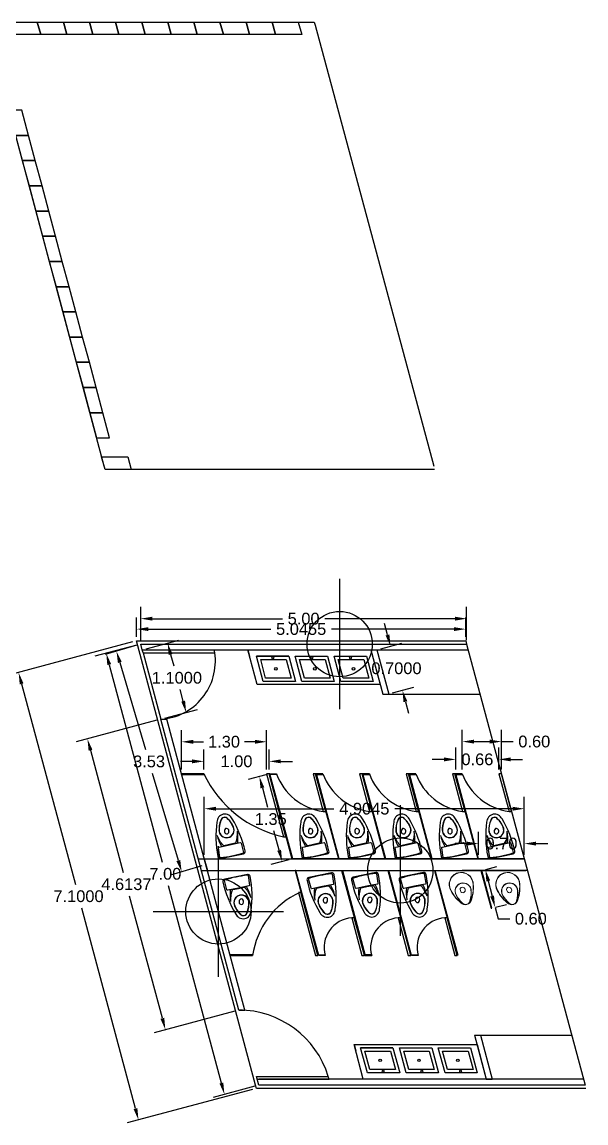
# Model space of a CAD drawing. Header units: millimetres. Extents: x 1263 to 1705, y 1248 to 1444.
# Drawn here: x 1437.17 to 1445.81, y 1379.27 to 1396.14 of the extents above; entities that cross this region are included whole.
import ezdxf
from ezdxf.lldxf.tags import DXFTag

# ---------------------------------------------------------------- set-up
doc = ezdxf.new("R2010")
doc.units = ezdxf.units.MM
doc.header["$PDMODE"] = 34
doc.layers.add('MOVILIARIO SANITARIO', color=142, linetype='Continuous', lineweight=0)
doc.layers.add('MUEBLES', color=43, linetype='Continuous')
doc.styles.get("Standard").update_dxf_attribs({"font": 'arial.ttf'})
tags = doc.linetypes.add('ARRAY BASE$0$CACHE', pattern=[0.24, 0.12, -0.12]).pattern_tags.tags
tags[6:7] = [DXFTag(74, 4), DXFTag(75, 0), DXFTag(340, '0'), DXFTag(46, 1.0), DXFTag(50, 0.0), DXFTag(44, 0.0), DXFTag(45, 0.0)]
tags[4:5] = [DXFTag(74, 4), DXFTag(75, 0), DXFTag(340, '0'), DXFTag(46, 1.0), DXFTag(50, 0.0), DXFTag(44, 0.0), DXFTag(45, 0.0)]
doc.dimstyles.get("Standard").update_dxf_attribs({"dimtxt": 0.18, "dimasz": 0.18, "dimexe": 0.18, "dimexo": 0.0625, "dimgap": 0.09, "dimtad": 0, "dimtih": 1, "dimtoh": 1, "dimdec": 4, "dimzin": 0, "dimdsep": 46, "dimtxsty": 'Standard', "dimcen": 0.09, "dimadec": 0, "dimazin": 0, "dimtfac": 1, "dimtdec": 4, "dimtofl": 0, "dimtmove": 0, "dimatfit": 3, "dimfxl": 1, "dimtolj": 1, "dimtzin": 0, "dimarcsym": 0})

# ---------------------------------------------------------------- blocks, each defined once
blk = doc.blocks.new('*D186')
at = {"color": 0, "lineweight": -2, "transparency": 16777216}
for p, q in [((1443.815, 1384.683), (1443.815, 1385.02)), ((1444.477, 1384.683), (1444.477, 1385.02)), ((1443.635, 1384.84), (1443.455, 1384.84)), ((1444.657, 1384.84), (1444.837, 1384.84))]:
    blk.add_line(p, q, dxfattribs=at)
at = {"color": 0, "transparency": 16777216}
for points in [[(1443.635, 1384.87), (1443.635, 1384.81), (1443.815, 1384.84)], [(1444.657, 1384.87), (1444.657, 1384.81), (1444.477, 1384.84)]]:
    blk.add_solid(points, dxfattribs=at)
at = {"layer": 'Defpoints', "color": 0, "transparency": 16777216}
for p in [(1444.477, 1384.84), (1443.815, 1384.621), (1444.477, 1384.621)]:
    blk.add_point(p, dxfattribs=at)
at = {"color": 0, "transparency": 16777216, "insert": (1444.146, 1384.84), "char_height": 0.18, "attachment_point": 5}
blk.add_mtext('\\A1;0.66', dxfattribs=at)
blk = doc.blocks.new('*D187')
at = {"color": 0, "lineweight": -2, "transparency": 16777216}
for p, q in [((1444.165, 1383.379), (1444.165, 1383.729)), ((1444.865, 1383.379), (1444.865, 1383.729)), ((1443.985, 1383.549), (1443.805, 1383.549)), ((1445.045, 1383.549), (1445.225, 1383.549))]:
    blk.add_line(p, q, dxfattribs=at)
at = {"color": 0, "transparency": 16777216}
for points in [[(1443.985, 1383.579), (1443.985, 1383.519), (1444.165, 1383.549)], [(1445.045, 1383.579), (1445.045, 1383.519), (1444.865, 1383.549)]]:
    blk.add_solid(points, dxfattribs=at)
at = {"layer": 'Defpoints', "color": 0, "transparency": 16777216}
for p in [(1444.865, 1383.549), (1444.165, 1383.317), (1444.865, 1383.317)]:
    blk.add_point(p, dxfattribs=at)
at = {"color": 0, "transparency": 16777216, "insert": (1444.515, 1383.549), "char_height": 0.18, "attachment_point": 5}
blk.add_mtext('\\A1;0.70', dxfattribs=at)
blk = doc.blocks.new('*D188')
at = {"color": 0, "lineweight": -2, "transparency": 16777216}
for p, q in [((1443.915, 1384.683), (1443.915, 1385.293)), ((1444.515, 1384.683), (1444.515, 1385.293)), ((1444.095, 1385.113), (1444.335, 1385.113)), ((1444.515, 1385.113), (1444.695, 1385.113))]:
    blk.add_line(p, q, dxfattribs=at)
at = {"color": 0, "transparency": 16777216}
for points in [[(1444.095, 1385.143), (1444.095, 1385.083), (1443.915, 1385.113)], [(1444.335, 1385.143), (1444.335, 1385.083), (1444.515, 1385.113)]]:
    blk.add_solid(points, dxfattribs=at)
at = {"layer": 'Defpoints', "color": 0, "transparency": 16777216}
for p in [(1444.515, 1385.113), (1443.915, 1384.621), (1444.515, 1384.621)]:
    blk.add_point(p, dxfattribs=at)
at = {"color": 0, "transparency": 16777216, "insert": (1445.018, 1385.113), "char_height": 0.18, "attachment_point": 5}
blk.add_mtext('\\A1;0.60', dxfattribs=at)
blk = doc.blocks.new('*D189')
at = {"color": 0, "lineweight": -2, "transparency": 16777216}
for p, q in [((1439.954, 1384.683), (1439.954, 1384.99)), ((1440.953, 1384.683), (1440.953, 1384.99)), ((1439.774, 1384.81), (1439.594, 1384.81)), ((1441.133, 1384.81), (1441.313, 1384.81))]:
    blk.add_line(p, q, dxfattribs=at)
at = {"color": 0, "transparency": 16777216}
for points in [[(1439.774, 1384.84), (1439.774, 1384.78), (1439.954, 1384.81)], [(1441.133, 1384.84), (1441.133, 1384.78), (1440.953, 1384.81)]]:
    blk.add_solid(points, dxfattribs=at)
at = {"layer": 'Defpoints', "color": 0, "transparency": 16777216}
for p in [(1440.953, 1384.81), (1439.954, 1384.621), (1440.953, 1384.621)]:
    blk.add_point(p, dxfattribs=at)
at = {"color": 0, "transparency": 16777216, "insert": (1440.454, 1384.81), "char_height": 0.18, "attachment_point": 5}
blk.add_mtext('\\A1;1.00', dxfattribs=at)
blk = doc.blocks.new('*D190')
at = {"color": 0, "lineweight": -2, "transparency": 16777216}
for p, q in [((1439.611, 1384.683), (1439.611, 1385.29)), ((1440.916, 1384.683), (1440.916, 1385.29)), ((1439.791, 1385.11), (1439.948, 1385.11)), ((1440.736, 1385.11), (1440.578, 1385.11))]:
    blk.add_line(p, q, dxfattribs=at)
at = {"color": 0, "transparency": 16777216}
for points in [[(1439.791, 1385.14), (1439.791, 1385.08), (1439.611, 1385.11)], [(1440.736, 1385.14), (1440.736, 1385.08), (1440.916, 1385.11)]]:
    blk.add_solid(points, dxfattribs=at)
at = {"layer": 'Defpoints', "color": 0, "transparency": 16777216}
for p in [(1440.916, 1385.11), (1439.611, 1384.621), (1440.916, 1384.621)]:
    blk.add_point(p, dxfattribs=at)
at = {"color": 0, "transparency": 16777216, "insert": (1440.263, 1385.11), "char_height": 0.18, "attachment_point": 5}
blk.add_mtext('\\A1;1.30', dxfattribs=at)
blk = doc.blocks.new('*D191')
at = {"color": 0, "lineweight": -2, "transparency": 16777216}
for p, q in [((1440.906, 1384.605), (1440.631, 1384.531)), ((1440.851, 1384.404), (1440.931, 1384.107)), ((1441.108, 1383.447), (1441.028, 1383.743)), ((1441.256, 1383.301), (1440.98, 1383.227))]:
    blk.add_line(p, q, dxfattribs=at)
at = {"color": 0, "transparency": 16777216}
for points in [[(1440.88, 1384.411), (1440.822, 1384.396), (1440.805, 1384.577)], [(1441.137, 1383.455), (1441.079, 1383.44), (1441.154, 1383.273)]]:
    blk.add_solid(points, dxfattribs=at)
at = {"layer": 'Defpoints', "color": 0, "transparency": 16777216}
for p in [(1440.805, 1384.577), (1440.967, 1384.621), (1441.316, 1383.317)]:
    blk.add_point(p, dxfattribs=at)
at = {"color": 0, "transparency": 16777216, "insert": (1440.979, 1383.925), "char_height": 0.18, "attachment_point": 5}
blk.add_mtext('\\A1;1.35', dxfattribs=at)
blk = doc.blocks.new('*D206')
at = {"color": 0, "lineweight": -2, "transparency": 16777216}
for p, q in [((1438.986, 1386.67), (1438.986, 1387.177)), ((1443.981, 1386.67), (1443.981, 1387.177)), ((1439.166, 1386.997), (1441.16, 1386.997)), ((1443.801, 1386.997), (1441.807, 1386.997))]:
    blk.add_line(p, q, dxfattribs=at)
at = {"color": 0, "transparency": 16777216}
for points in [[(1439.166, 1387.027), (1439.166, 1386.967), (1438.986, 1386.997)], [(1443.801, 1387.027), (1443.801, 1386.967), (1443.981, 1386.997)]]:
    blk.add_solid(points, dxfattribs=at)
at = {"layer": 'Defpoints', "color": 0, "transparency": 16777216}
for p in [(1443.981, 1386.997), (1438.986, 1386.608), (1443.981, 1386.608)]:
    blk.add_point(p, dxfattribs=at)
at = {"color": 0, "transparency": 16777216, "insert": (1441.483, 1386.997), "char_height": 0.18, "attachment_point": 5}
blk.add_mtext('\\A1;5.00', dxfattribs=at)
blk = doc.blocks.new('*D207')
at = {"color": 0, "lineweight": -2, "transparency": 16777216}
for p, q in [((1438.925, 1386.591), (1438.284, 1386.42)), ((1438.504, 1386.292), (1439.315, 1383.267)), ((1440.223, 1379.878), (1439.412, 1382.903)), ((1440.737, 1379.83), (1440.096, 1379.658))]:
    blk.add_line(p, q, dxfattribs=at)
at = {"color": 0, "transparency": 16777216}
for points in [[(1438.533, 1386.3), (1438.475, 1386.284), (1438.458, 1386.466)], [(1440.252, 1379.886), (1440.194, 1379.871), (1440.269, 1379.705)]]:
    blk.add_solid(points, dxfattribs=at)
at = {"layer": 'Defpoints', "color": 0, "transparency": 16777216}
for p in [(1438.986, 1386.608), (1440.797, 1379.846), (1440.269, 1379.705)]:
    blk.add_point(p, dxfattribs=at)
at = {"color": 0, "transparency": 16777216, "insert": (1439.364, 1383.085), "char_height": 0.18, "attachment_point": 5}
blk.add_mtext('\\A1;7.00', dxfattribs=at)
blk = doc.blocks.new('*D208')
at = {"color": 0, "lineweight": -2, "transparency": 16777216}
for p, q in [((1438.926, 1386.59), (1438.442, 1386.447)), ((1438.666, 1386.325), (1439.061, 1384.99)), ((1439.563, 1383.29), (1439.168, 1384.626)), ((1439.925, 1383.209), (1439.441, 1383.066))]:
    blk.add_line(p, q, dxfattribs=at)
at = {"color": 0, "transparency": 16777216}
for points in [[(1438.695, 1386.334), (1438.637, 1386.317), (1438.615, 1386.498)], [(1439.592, 1383.298), (1439.534, 1383.281), (1439.614, 1383.117)]]:
    blk.add_solid(points, dxfattribs=at)
at = {"layer": 'Defpoints', "color": 0, "transparency": 16777216}
for p in [(1438.986, 1386.608), (1439.985, 1383.227), (1439.614, 1383.117)]:
    blk.add_point(p, dxfattribs=at)
at = {"color": 0, "transparency": 16777216, "insert": (1439.114, 1384.808), "char_height": 0.18, "attachment_point": 5}
blk.add_mtext('\\A1;3.53', dxfattribs=at)
blk = doc.blocks.new('*D209')
at = {"color": 0, "lineweight": -2, "transparency": 16777216}
for p, q in [((1444.273, 1383.152), (1444.442, 1383.196)), ((1444.313, 1382.977), (1444.372, 1382.746)), ((1444.417, 1382.572), (1444.462, 1382.397)), ((1444.423, 1382.573), (1444.591, 1382.616)), ((1444.462, 1382.397), (1444.642, 1382.397))]:
    blk.add_line(p, q, dxfattribs=at)
at = {"color": 0, "transparency": 16777216}
for points in [[(1444.342, 1382.984), (1444.284, 1382.969), (1444.268, 1383.151)], [(1444.401, 1382.753), (1444.343, 1382.738), (1444.417, 1382.572)]]:
    blk.add_solid(points, dxfattribs=at)
at = {"layer": 'Defpoints', "color": 0, "transparency": 16777216}
for p in [(1444.213, 1383.137), (1444.362, 1382.557), (1444.417, 1382.572)]:
    blk.add_point(p, dxfattribs=at)
at = {"color": 0, "transparency": 16777216, "insert": (1444.965, 1382.397), "char_height": 0.18, "attachment_point": 5}
blk.add_mtext('\\A1;0.60', dxfattribs=at)
blk = doc.blocks.new('*D210')
at = {"color": 0, "lineweight": -2, "transparency": 16777216}
for p, q in [((1439.07, 1386.534), (1439.572, 1386.668)), ((1439.445, 1386.448), (1439.492, 1386.272)), ((1439.637, 1385.733), (1439.59, 1385.909)), ((1439.355, 1385.471), (1439.857, 1385.606))]:
    blk.add_line(p, q, dxfattribs=at)
at = {"color": 0, "transparency": 16777216}
for points in [[(1439.474, 1386.456), (1439.416, 1386.44), (1439.399, 1386.622)], [(1439.666, 1385.741), (1439.608, 1385.725), (1439.683, 1385.559)]]:
    blk.add_solid(points, dxfattribs=at)
at = {"layer": 'Defpoints', "color": 0, "transparency": 16777216}
for p in [(1439.01, 1386.518), (1439.683, 1385.559), (1439.294, 1385.455)]:
    blk.add_point(p, dxfattribs=at)
at = {"color": 0, "transparency": 16777216, "insert": (1439.541, 1386.09), "char_height": 0.18, "attachment_point": 5}
blk.add_mtext('\\A1;1.1000', dxfattribs=at)
blk = doc.blocks.new('*D212')
at = {"color": 0, "lineweight": -2, "transparency": 16777216}
for p, q in [((1438.923, 1386.718), (1438.923, 1387.017)), ((1443.968, 1386.718), (1443.968, 1387.017)), ((1439.103, 1386.837), (1440.981, 1386.837)), ((1443.788, 1386.837), (1441.91, 1386.837))]:
    blk.add_line(p, q, dxfattribs=at)
at = {"color": 0, "transparency": 16777216}
for points in [[(1439.103, 1386.867), (1439.103, 1386.807), (1438.923, 1386.837)], [(1443.788, 1386.867), (1443.788, 1386.807), (1443.968, 1386.837)]]:
    blk.add_solid(points, dxfattribs=at)
at = {"layer": 'Defpoints', "color": 0, "transparency": 16777216}
for p in [(1443.968, 1386.837), (1438.923, 1386.656), (1443.968, 1386.656)]:
    blk.add_point(p, dxfattribs=at)
at = {"color": 0, "transparency": 16777216, "insert": (1441.445, 1386.837), "char_height": 0.18, "attachment_point": 5}
blk.add_mtext('\\A1;5.0455', dxfattribs=at)
blk = doc.blocks.new('*D213')
at = {"color": 0, "lineweight": -2, "transparency": 16777216}
for p, q in [((1438.862, 1386.64), (1436.941, 1386.125)), ((1437.161, 1385.997), (1437.985, 1382.924)), ((1438.906, 1379.487), (1438.082, 1382.56)), ((1440.7, 1379.782), (1438.778, 1379.267))]:
    blk.add_line(p, q, dxfattribs=at)
at = {"color": 0, "transparency": 16777216}
for points in [[(1437.19, 1386.005), (1437.132, 1385.99), (1437.115, 1386.171)], [(1438.935, 1379.495), (1438.877, 1379.479), (1438.952, 1379.313)]]:
    blk.add_solid(points, dxfattribs=at)
at = {"layer": 'Defpoints', "color": 0, "transparency": 16777216}
for p in [(1438.923, 1386.656), (1440.76, 1379.798), (1438.952, 1379.313)]:
    blk.add_point(p, dxfattribs=at)
at = {"color": 0, "transparency": 16777216, "insert": (1438.033, 1382.742), "char_height": 0.18, "attachment_point": 5}
blk.add_mtext('\\A1;7.1000', dxfattribs=at)
blk = doc.blocks.new('*D214')
at = {"color": 0, "lineweight": -2, "transparency": 16777216}
for p, q in [((1439.234, 1385.439), (1437.997, 1385.107)), ((1438.217, 1384.98), (1438.719, 1383.108)), ((1439.318, 1380.871), (1438.816, 1382.744)), ((1440.428, 1380.982), (1439.191, 1380.651))]:
    blk.add_line(p, q, dxfattribs=at)
at = {"color": 0, "transparency": 16777216}
for points in [[(1438.246, 1384.988), (1438.188, 1384.972), (1438.17, 1385.154)], [(1439.347, 1380.879), (1439.289, 1380.863), (1439.364, 1380.697)]]:
    blk.add_solid(points, dxfattribs=at)
at = {"layer": 'Defpoints', "color": 0, "transparency": 16777216}
for p in [(1439.294, 1385.455), (1440.488, 1380.999), (1439.364, 1380.697)]:
    blk.add_point(p, dxfattribs=at)
at = {"color": 0, "transparency": 16777216, "insert": (1438.767, 1382.926), "char_height": 0.18, "attachment_point": 5}
blk.add_mtext('\\A1;4.6137', dxfattribs=at)
blk = doc.blocks.new('*D215')
at = {"color": 0, "lineweight": -2, "transparency": 16777216}
for p, q in [((1439.96, 1383.379), (1439.96, 1384.264)), ((1444.865, 1383.379), (1444.865, 1384.264)), ((1440.14, 1384.084), (1441.945, 1384.084)), ((1444.685, 1384.084), (1442.881, 1384.084))]:
    blk.add_line(p, q, dxfattribs=at)
at = {"color": 0, "transparency": 16777216}
for points in [[(1440.14, 1384.114), (1440.14, 1384.054), (1439.96, 1384.084)], [(1444.685, 1384.114), (1444.685, 1384.054), (1444.865, 1384.084)]]:
    blk.add_solid(points, dxfattribs=at)
at = {"layer": 'Defpoints', "color": 0, "transparency": 16777216}
for p in [(1444.865, 1384.084), (1439.96, 1383.317), (1444.865, 1383.317)]:
    blk.add_point(p, dxfattribs=at)
at = {"color": 0, "transparency": 16777216, "insert": (1442.413, 1384.084), "char_height": 0.18, "attachment_point": 5}
blk.add_mtext('\\A1;4.9045', dxfattribs=at)
blk = doc.blocks.new('*D216')
at = {"color": 0, "lineweight": -2, "transparency": 16777216}
for p, q in [((1442.768, 1386.748), (1442.722, 1386.922)), ((1442.666, 1386.534), (1442.989, 1386.621)), ((1442.847, 1385.858), (1443.17, 1385.945)), ((1443.043, 1385.724), (1443.09, 1385.55))]:
    blk.add_line(p, q, dxfattribs=at)
at = {"color": 0, "transparency": 16777216}
for points in [[(1442.797, 1386.756), (1442.739, 1386.74), (1442.815, 1386.574)], [(1443.072, 1385.732), (1443.014, 1385.716), (1442.997, 1385.898)]]:
    blk.add_solid(points, dxfattribs=at)
at = {"layer": 'Defpoints', "color": 0, "transparency": 16777216}
for p in [(1442.605, 1386.518), (1442.997, 1385.898), (1442.787, 1385.841)]:
    blk.add_point(p, dxfattribs=at)
at = {"color": 0, "transparency": 16777216, "insert": (1442.906, 1386.236), "char_height": 0.18, "attachment_point": 5}
blk.add_mtext('\\A1;0.7000', dxfattribs=at)

msp = doc.modelspace()

# ---------------------------------------------------------------- linework, layer by layer
for p, q in [((1439.00968, 1386.51752), (1438.98557, 1386.60752)), ((1438.98557, 1386.60752), (1443.98105, 1386.60752)), ((1439.00968, 1386.51752), (1444.00523, 1386.51752)), ((1439.00968, 1386.51752), (1440.10968, 1386.51752)), ((1439.02174, 1386.47252), (1439.00968, 1386.51752)), ((1439.02174, 1386.47252), (1440.12174, 1386.47252)), ((1439.02174, 1386.47252), (1439.29438, 1385.45501)), ((1440.12174, 1386.47252), (1440.10968, 1386.51752)), ((1442.51515, 1386.51752), (1442.69674, 1385.84149)), ((1442.60515, 1386.51752), (1442.78674, 1385.84149)), ((1442.69674, 1385.84149), (1442.78674, 1385.84149)), ((1442.78674, 1385.84149), (1444.18682, 1385.84149)), ((1440.48848, 1380.99856), (1439.29438, 1385.45501)), ((1439.29438, 1385.45501), (1439.38756, 1385.45501)), ((1440.58166, 1380.99856), (1439.38756, 1385.45501)), ((1439.95397, 1384.62078), (1439.61109, 1384.62078)), ((1439.61437, 1384.60852), (1439.95726, 1384.60852)), ((1439.95726, 1384.60852), (1439.95397, 1384.62078)), ((1440.91551, 1384.62078), (1441.17353, 1383.65465)), ((1440.95397, 1384.62078), (1441.30425, 1383.31678)), ((1441.31608, 1383.31678), (1440.96667, 1384.62078)), ((1441.66612, 1384.62078), (1442.0164, 1383.31678)), ((1441.67882, 1384.62078), (1441.66612, 1384.62078)), ((1441.77882, 1384.62078), (1441.67882, 1384.62078)), ((1442.02823, 1383.31678), (1441.67882, 1384.62078)), ((1441.67882, 1384.62078), (1441.68211, 1384.60852)), ((1441.68211, 1384.60852), (1441.78211, 1384.60852)), ((1441.77882, 1384.62078), (1441.78211, 1384.60852)), ((1442.37827, 1384.62078), (1442.72855, 1383.31678)), ((1442.39097, 1384.62078), (1442.37827, 1384.62078)), ((1442.49097, 1384.62078), (1442.39097, 1384.62078)), ((1442.74038, 1383.31678), (1442.39097, 1384.62078)), ((1442.39097, 1384.62078), (1442.39426, 1384.60852)), ((1442.39426, 1384.60852), (1442.49426, 1384.60852)), ((1442.49097, 1384.62078), (1442.49426, 1384.60852)), ((1443.09042, 1384.62078), (1443.4407, 1383.31678)), ((1443.10312, 1384.62078), (1443.09042, 1384.62078)), ((1443.20312, 1384.62078), (1443.10312, 1384.62078)), ((1443.45253, 1383.31678), (1443.10312, 1384.62078)), ((1443.10312, 1384.62078), (1443.10641, 1384.60852)), ((1443.10641, 1384.60852), (1443.20641, 1384.60852)), ((1443.20312, 1384.62078), (1443.20641, 1384.60852)), ((1443.80257, 1384.62078), (1444.15285, 1383.31678)), ((1443.81527, 1384.62078), (1443.80257, 1384.62078)), ((1443.91527, 1384.62078), (1443.81527, 1384.62078)), ((1444.16468, 1383.31678), (1443.81527, 1384.62078)), ((1443.81527, 1384.62078), (1443.81856, 1384.60852)), ((1443.81856, 1384.60852), (1443.91856, 1384.60852)), ((1443.91527, 1384.62078), (1443.91856, 1384.60852)), ((1439.86732, 1383.31678), (1444.865, 1383.31678)), ((1439.96049, 1383.31678), (1440.00872, 1383.13678)), ((1442.0164, 1383.31678), (1441.30425, 1383.31678)), ((1442.72855, 1383.31678), (1442.0164, 1383.31678)), ((1443.4407, 1383.31678), (1442.72855, 1383.31678)), ((1444.15285, 1383.31678), (1443.4407, 1383.31678)), ((1444.865, 1383.31678), (1444.15285, 1383.31678)), ((1439.91555, 1383.13678), (1444.88918, 1383.13678)), ((1442.06376, 1383.13678), (1442.41403, 1381.83278)), ((1442.77591, 1383.13678), (1443.12619, 1381.83278)), ((1443.13801, 1381.83278), (1442.78861, 1383.13678)), ((1443.48806, 1383.13678), (1443.83834, 1381.83278)), ((1443.85016, 1381.83278), (1443.50076, 1383.13678)), ((1444.91335, 1383.13678), (1443.91335, 1383.13678)), ((1444.20021, 1383.13678), (1444.35586, 1382.55732)), ((1444.36818, 1382.55732), (1444.21291, 1383.13678)), ((1444.35586, 1382.55732), (1444.36818, 1382.55732)), ((1442.52258, 1381.84505), (1442.42258, 1381.84505)), ((1440.48848, 1380.99856), (1440.58166, 1380.99856)), ((1444.10145, 1380.61208), (1444.28305, 1379.93604)), ((1444.10145, 1380.61208), (1444.19145, 1380.61208)), ((1444.19145, 1380.61208), (1444.37305, 1379.93604)), ((1444.19145, 1380.61208), (1445.59153, 1380.61208)), ((1442.25534, 1380.4673), (1442.26828, 1380.41901)), ((1440.7973, 1379.84604), (1440.76113, 1379.98104)), ((1440.76113, 1379.98104), (1441.86113, 1379.98104)), ((1440.77319, 1379.93604), (1440.76113, 1379.98104)), ((1440.77319, 1379.93604), (1441.87319, 1379.93604)), ((1445.77313, 1379.93604), (1440.7973, 1379.93604)), ((1445.7973, 1379.84604), (1440.7973, 1379.84604)), ((1441.87319, 1379.93604), (1441.86113, 1379.98104)), ((1444.28305, 1379.93604), (1444.37305, 1379.93604))]:
    msp.add_line(p, q)
for points in [[(1443.48902, 1389.2851), (1438.43902, 1389.2851), (1438.42608, 1389.3334), (1436.6014, 1396.14317), (1441.64685, 1396.14317), (1441.65983, 1396.09488), (1443.47608, 1389.3334)], [(1440.63015, 1386.51752), (1442.51515, 1386.51752), (1442.65786, 1385.98626), (1440.7725, 1385.98626), (1440.63015, 1386.51752), (1440.65603, 1386.42093)], [(1441.25456, 1386.42093), (1440.75956, 1386.42093), (1441.25456, 1386.42093), (1441.35763, 1386.03626), (1440.86263, 1386.03626), (1440.75956, 1386.42093)], [(1441.21284, 1383.65502), (1440.95342, 1384.62078), (1440.91551, 1384.62078), (1441.17353, 1383.65465), (1441.21284, 1383.65502), (1440.95342, 1384.62078)], [(1440.96667, 1384.62078), (1441.06667, 1384.62078), (1441.06996, 1384.60852), (1440.96996, 1384.60852), (1440.96667, 1384.62078), (1440.95397, 1384.62078)], [(1441.82173, 1384.04149), (1441.66612, 1384.62078), (1441.62821, 1384.62078), (1441.78292, 1384.04149), (1441.82173, 1384.04149)], [(1442.53388, 1384.04149), (1442.37827, 1384.62078), (1442.34036, 1384.62078), (1442.49507, 1384.04149), (1442.53388, 1384.04149)], [(1443.24603, 1384.04149), (1443.09042, 1384.62078), (1443.05251, 1384.62078), (1443.20722, 1384.04149), (1443.24603, 1384.04149)], [(1443.95818, 1384.04149), (1443.80257, 1384.62078), (1443.76466, 1384.62078), (1443.91937, 1384.04149), (1443.95818, 1384.04149)], [(1444.67033, 1384.04149), (1444.51472, 1384.62078), (1444.47681, 1384.62078), (1444.63152, 1384.04149), (1444.67033, 1384.04149)], [(1441.71371, 1381.83278), (1441.36431, 1383.13678), (1441.35161, 1383.13678), (1441.70188, 1381.83278)], [(1442.07646, 1383.13678), (1442.42586, 1381.83278), (1442.52586, 1381.83278)], [(1441.70188, 1381.83278), (1441.44246, 1382.79855), (1441.40455, 1382.79855), (1441.66257, 1381.83241), (1441.70188, 1381.83278), (1441.44246, 1382.79855)], [(1442.41403, 1381.83278), (1442.25843, 1382.41208), (1442.22051, 1382.41208), (1442.37522, 1381.83278), (1442.41403, 1381.83278)], [(1443.12619, 1381.83278), (1442.97058, 1382.41208), (1442.93266, 1382.41208), (1443.08737, 1381.83278), (1443.12619, 1381.83278)], [(1443.83834, 1381.83278), (1443.68273, 1382.41208), (1443.64481, 1382.41208), (1443.79952, 1381.83278), (1443.83834, 1381.83278)], [(1440.35813, 1381.83278), (1440.70101, 1381.83278), (1440.69773, 1381.84505), (1440.35484, 1381.84505)], [(1442.25534, 1380.4673), (1444.14034, 1380.4673), (1444.28305, 1379.93604), (1442.39769, 1379.93604), (1442.25534, 1380.4673), (1442.28122, 1380.37071)], [(1442.85187, 1380.41901), (1442.35687, 1380.41901), (1442.85187, 1380.41901), (1442.95494, 1380.03434), (1442.45994, 1380.03434), (1442.35687, 1380.41901)]]:
    msp.add_lwpolyline(points)
for points in [[(1437.0014, 1396.14317), (1437.4014, 1396.14317), (1437.45317, 1395.94999), (1437.05317, 1395.94999)], [(1437.4014, 1396.14317), (1437.8014, 1396.14317), (1437.85317, 1395.94999), (1437.45317, 1395.94999)], [(1437.8014, 1396.14317), (1438.2014, 1396.14317), (1438.25317, 1395.94999), (1437.85317, 1395.94999)], [(1438.2014, 1396.14317), (1438.6014, 1396.14317), (1438.65317, 1395.94999), (1438.25317, 1395.94999)], [(1438.6014, 1396.14317), (1439.0014, 1396.14317), (1439.05317, 1395.94999), (1438.65317, 1395.94999)], [(1439.0014, 1396.14317), (1439.4014, 1396.14317), (1439.45317, 1395.94999), (1439.05317, 1395.94999)], [(1439.4014, 1396.14317), (1439.8014, 1396.14317), (1439.85317, 1395.94999), (1439.45317, 1395.94999)], [(1439.8014, 1396.14317), (1440.2014, 1396.14317), (1440.25317, 1395.94999), (1439.85317, 1395.94999)], [(1440.2014, 1396.14317), (1440.6014, 1396.14317), (1440.65317, 1395.94999), (1440.25317, 1395.94999)], [(1440.6014, 1396.14317), (1441.0014, 1396.14317), (1441.05317, 1395.94999), (1440.65317, 1395.94999)], [(1441.0014, 1396.14317), (1441.4014, 1396.14317), (1441.45317, 1395.94999), (1441.05317, 1395.94999)], [(1437.26728, 1394.40451), (1437.16375, 1394.79088), (1436.96375, 1394.79088), (1437.06728, 1394.40451)], [(1437.3708, 1394.01814), (1437.26728, 1394.40451), (1437.06728, 1394.40451), (1437.1708, 1394.01814)], [(1437.47433, 1393.63177), (1437.3708, 1394.01814), (1437.1708, 1394.01814), (1437.27433, 1393.63177)], [(1437.57786, 1393.2454), (1437.47433, 1393.63177), (1437.27433, 1393.63177), (1437.37786, 1393.2454)], [(1437.68139, 1392.85902), (1437.57786, 1393.2454), (1437.37786, 1393.2454), (1437.48139, 1392.85902)], [(1437.78491, 1392.47265), (1437.68139, 1392.85902), (1437.48139, 1392.85902), (1437.58491, 1392.47265)], [(1437.88844, 1392.08628), (1437.78491, 1392.47265), (1437.58491, 1392.47265), (1437.68844, 1392.08628)], [(1437.99197, 1391.69991), (1437.88844, 1392.08628), (1437.68844, 1392.08628), (1437.79197, 1391.69991)], [(1438.0955, 1391.31354), (1437.99197, 1391.69991), (1437.79197, 1391.69991), (1437.8955, 1391.31354)], [(1438.19902, 1390.92717), (1438.0955, 1391.31354), (1437.8955, 1391.31354), (1437.99902, 1390.92717)], [(1438.30255, 1390.5408), (1438.19902, 1390.92717), (1437.99902, 1390.92717), (1438.10255, 1390.5408)], [(1438.40608, 1390.15443), (1438.30255, 1390.5408), (1438.10255, 1390.5408), (1438.20608, 1390.15443)], [(1438.50961, 1389.76806), (1438.40608, 1390.15443), (1438.20608, 1390.15443), (1438.30961, 1389.76806)], [(1438.38725, 1389.47828), (1438.78725, 1389.47828), (1438.83902, 1389.2851), (1438.43902, 1389.2851)], [(1441.45763, 1386.03626), (1441.35456, 1386.42093), (1441.84956, 1386.42093), (1441.95263, 1386.03626)], [(1442.05263, 1386.03626), (1441.94956, 1386.42093), (1442.44456, 1386.42093), (1442.54763, 1386.03626)], [(1441.21619, 1386.37093), (1441.29247, 1386.08626), (1440.901, 1386.08626), (1440.82472, 1386.37093)], [(1441.81119, 1386.37093), (1441.88747, 1386.08626), (1441.496, 1386.08626), (1441.41972, 1386.37093)], [(1442.40619, 1386.37093), (1442.48247, 1386.08626), (1442.091, 1386.08626), (1442.01472, 1386.37093)], [(1441.81043, 1381.84505), (1441.81371, 1381.83278), (1441.71371, 1381.83278), (1441.71043, 1381.84505)], [(1443.23473, 1381.84505), (1443.23801, 1381.83278), (1443.13801, 1381.83278), (1443.13473, 1381.84505)], [(1442.8135, 1380.36901), (1442.88978, 1380.08434), (1442.49831, 1380.08434), (1442.42203, 1380.36901)], [(1443.05494, 1380.03434), (1442.95187, 1380.41901), (1443.44687, 1380.41901), (1443.54994, 1380.03434)], [(1443.4085, 1380.36901), (1443.48478, 1380.08434), (1443.09331, 1380.08434), (1443.01703, 1380.36901)], [(1443.64994, 1380.03434), (1443.54687, 1380.41901), (1444.04187, 1380.41901), (1444.14494, 1380.03434)], [(1444.0035, 1380.36901), (1444.07978, 1380.08434), (1443.68831, 1380.08434), (1443.61203, 1380.36901)]]:
    msp.add_lwpolyline(points, close=True)
at = {"color": 240, "linetype": 'ARRAY BASE$0$CACHE', "true_color": 0xed1f24}
msp.add_lwpolyline([(1445.81024, 1379.79775), (1440.76024, 1379.79775), (1440.7473, 1379.84604), (1438.92263, 1386.65582), (1443.96808, 1386.65582), (1443.98105, 1386.60752), (1445.7973, 1379.84604)], dxfattribs=at)
for centre, radius in [((1441.01266, 1386.39572), 0.01463), ((1441.60766, 1386.39572), 0.01463), ((1442.20266, 1386.39572), 0.01463), ((1441.0586, 1386.2286), 0.01996), ((1441.6536, 1386.2286), 0.01996), ((1442.2486, 1386.2286), 0.01996), ((1442.6559, 1380.22667), 0.01996), ((1443.2509, 1380.22667), 0.01996), ((1443.8459, 1380.22667), 0.01996), ((1442.69964, 1380.05913), 0.01463), ((1443.29464, 1380.05913), 0.01463), ((1443.88964, 1380.05913), 0.01463)]:
    msp.add_circle(centre, radius)
for centre, radius, start, end in [((1439.23578, 1386.34778), 0.8947, 273.755401, 8.014628), ((1441.54085, 1385.37111), 1.75533, 205.306338, 257.921097), ((1441.91003, 1384.93109), 0.89863, 200.200469, 261.868236), ((1442.62218, 1384.93109), 0.89863, 200.200469, 261.868236), ((1443.33433, 1384.93109), 0.89863, 200.200469, 261.868236), ((1444.04648, 1384.93109), 0.89863, 200.200469, 261.868236), ((1444.75863, 1384.93109), 0.89863, 200.200469, 261.868236), ((1441.93859, 1381.66008), 1.24957, 114.343824, 172.055551), ((1442.25447, 1381.95576), 0.45759, 94.255509, 195.589295), ((1442.96662, 1381.95576), 0.45759, 94.255509, 195.589295), ((1443.67877, 1381.95576), 0.45759, 94.255509, 195.589295), ((1440.48265, 1379.55608), 1.4425, 17.133889, 89.768216)]:
    msp.add_arc(centre, radius, start, end)
for p in [(1442.03557, 1386.60752), (1442.96555, 1383.13678), (1440.17696, 1382.50893)]:
    msp.add_point(p)
at = {"layer": 'MOVILIARIO SANITARIO', "lineweight": 0}
for centre, radius, start, end in [((1443.89872, 1382.92321), 0.18503, 106.022026, 210.878923), ((1443.89872, 1382.92321), 0.18092, 106.022026, 208.774013), ((1443.89872, 1382.92321), 0.18503, 1.165129, 106.022026), ((1443.89872, 1382.92321), 0.18092, 3.27004, 106.022026), ((1444.61087, 1382.92321), 0.18503, 106.022026, 210.878923), ((1444.61087, 1382.92321), 0.18092, 106.022026, 208.774013), ((1444.61087, 1382.92321), 0.18503, 1.165129, 106.022026), ((1444.61087, 1382.92321), 0.18092, 3.27004, 106.022026), ((1444.24936, 1383.08794), 0.57182, 203.317228, 231.278185), ((1443.92759, 1382.82267), 0.12434, 106.022026, 210.878923), ((1443.92759, 1382.82267), 0.12158, 106.022026, 208.774013), ((1443.91416, 1382.84572), 0.03397, 65.262389, 178.712071), ((1443.92759, 1382.82267), 0.12434, 1.165129, 106.022026), ((1443.92759, 1382.82267), 0.12158, 3.27004, 106.022026), ((1443.91801, 1382.83506), 0.04278, 281.270314, 75.98059), ((1443.50413, 1382.87681), 0.57801, 341.843597, 7.78188), ((1443.5141, 1382.87681), 0.57182, 340.765868, 8.726825), ((1444.96151, 1383.08794), 0.57182, 203.317228, 231.278185), ((1444.63974, 1382.82267), 0.12434, 106.022026, 210.878923), ((1444.63974, 1382.82267), 0.12158, 106.022026, 208.774013), ((1444.62631, 1382.84572), 0.03397, 65.262389, 178.712071), ((1444.63974, 1382.82267), 0.12434, 1.165129, 106.022026), ((1444.63974, 1382.82267), 0.12158, 3.27004, 106.022026), ((1444.63016, 1382.83506), 0.04278, 281.270314, 75.98059), ((1444.21628, 1382.87681), 0.57801, 341.843597, 7.78188), ((1444.22625, 1382.87681), 0.57182, 340.765868, 8.726825), ((1444.25781, 1383.09324), 0.57801, 204.262172, 230.200455), ((1444.16322, 1382.93336), 0.38426, 203.317228, 231.278185), ((1444.1689, 1382.93693), 0.38842, 204.262172, 230.200455), ((1443.94021, 1382.85173), 0.06024, 184.996201, 256.7181), ((1443.96026, 1382.70889), 0.09389, 286.022026, 352.538462), ((1443.66243, 1382.79149), 0.38842, 341.843597, 7.78188), ((1443.66913, 1382.79148), 0.38426, 340.765868, 8.726825), ((1444.96996, 1383.09324), 0.57801, 204.262172, 230.200455), ((1444.87537, 1382.93336), 0.38426, 203.317228, 231.278185), ((1444.88105, 1382.93693), 0.38842, 204.262172, 230.200455), ((1444.65236, 1382.85173), 0.06024, 184.996201, 256.7181), ((1444.67241, 1382.70889), 0.09389, 286.022026, 352.538462), ((1444.37458, 1382.79149), 0.38842, 341.843597, 7.78188), ((1444.38128, 1382.79148), 0.38426, 340.765868, 8.726825), ((1443.96026, 1382.70889), 0.09389, 219.505591, 286.022026), ((1443.96026, 1382.70889), 0.09594, 224.355457, 286.022026), ((1443.96895, 1382.67864), 0.06309, 219.505591, 286.022026), ((1443.96895, 1382.67864), 0.06447, 224.355457, 286.022026), ((1443.96895, 1382.67864), 0.06309, 286.022026, 352.538462), ((1443.96026, 1382.70889), 0.09594, 286.022026, 347.688596), ((1443.96895, 1382.67864), 0.06447, 286.022026, 347.688596), ((1444.67241, 1382.70889), 0.09389, 219.505591, 286.022026), ((1444.67241, 1382.70889), 0.09594, 224.355457, 286.022026), ((1444.6811, 1382.67864), 0.06309, 219.505591, 286.022026), ((1444.6811, 1382.67864), 0.06447, 224.355457, 286.022026), ((1444.6811, 1382.67864), 0.06309, 286.022026, 352.538462), ((1444.67241, 1382.70889), 0.09594, 286.022026, 347.688596), ((1444.6811, 1382.67864), 0.06447, 286.022026, 347.688596)]:
    msp.add_arc(centre, radius, start, end, dxfattribs=at)
at = {"layer": 'MUEBLES', "color": 7}
for points in [[(1440.38857, 1383.92924, 0.13693872), (1440.33495, 1383.98512, 0.185158), (1440.25137, 1383.9987, 0.185158), (1440.18015, 1383.95292, 0.13693872), (1440.15326, 1383.8803, 0.08266886), (1440.16956, 1383.35053, 0.44429317), (1440.21093, 1383.32029), (1440.38496, 1383.3565, -0.02553737), (1440.21174, 1383.32958, -0.39974944), (1440.20043, 1383.3383), (1440.17788, 1383.48485, -0.39895955), (1440.18634, 1383.49706), (1440.3487, 1383.53083), (1440.51106, 1383.5646, -0.39895955), (1440.52369, 1383.55679), (1440.56144, 1383.4134, -0.39974944), (1440.559, 1383.3927, 0.44429317), (1440.58488, 1383.43692, 0.08266886)], [(1441.67481, 1383.92924, 0.13693872), (1441.62119, 1383.98512, 0.185158), (1441.53762, 1383.9987, 0.185158), (1441.46639, 1383.95292, 0.13693872), (1441.4395, 1383.8803, 0.08266886), (1441.4558, 1383.35053, 0.44429317), (1441.49717, 1383.32029), (1441.67121, 1383.3565, -0.02553737), (1441.49798, 1383.32958, -0.39974944), (1441.48668, 1383.3383), (1441.46412, 1383.48485, -0.39895955), (1441.47258, 1383.49706), (1441.63494, 1383.53083), (1441.7973, 1383.5646, -0.39895955), (1441.80993, 1383.55679), (1441.84768, 1383.4134, -0.39974944), (1441.84524, 1383.3927, 0.44429317), (1441.87112, 1383.43692, 0.08266886)], [(1442.38696, 1383.92924, 0.13693872), (1442.33334, 1383.98512, 0.185158), (1442.24977, 1383.9987, 0.185158), (1442.17854, 1383.95292, 0.13693872), (1442.15165, 1383.8803, 0.08266886), (1442.16795, 1383.35053, 0.44429317), (1442.20932, 1383.32029), (1442.38336, 1383.3565, -0.02553737), (1442.21013, 1383.32958, -0.39974944), (1442.19883, 1383.3383), (1442.17627, 1383.48485, -0.39895955), (1442.18474, 1383.49706), (1442.34709, 1383.53083), (1442.50945, 1383.5646, -0.39895955), (1442.52208, 1383.55679), (1442.55983, 1383.4134, -0.39974944), (1442.55739, 1383.3927, 0.44429317), (1442.58327, 1383.43692, 0.08266886)], [(1443.09911, 1383.92924, 0.13693872), (1443.04549, 1383.98512, 0.185158), (1442.96192, 1383.9987, 0.185158), (1442.89069, 1383.95292, 0.13693872), (1442.8638, 1383.8803, 0.08266886), (1442.8801, 1383.35053, 0.44429317), (1442.92147, 1383.32029), (1443.09551, 1383.3565, -0.02553737), (1442.92228, 1383.32958, -0.39974944), (1442.91098, 1383.3383), (1442.88842, 1383.48485, -0.39895955), (1442.89689, 1383.49706), (1443.05924, 1383.53083), (1443.2216, 1383.5646, -0.39895955), (1443.23423, 1383.55679), (1443.27198, 1383.4134, -0.39974944), (1443.26954, 1383.3927, 0.44429317), (1443.29543, 1383.43692, 0.08266886)], [(1443.81126, 1383.92924, 0.13693872), (1443.75764, 1383.98512, 0.185158), (1443.67407, 1383.9987, 0.185158), (1443.60284, 1383.95292, 0.13693872), (1443.57595, 1383.8803, 0.08266886), (1443.59225, 1383.35053, 0.44429317), (1443.63362, 1383.32029), (1443.80766, 1383.3565, -0.02553737), (1443.63443, 1383.32958, -0.39974944), (1443.62313, 1383.3383), (1443.60057, 1383.48485, -0.39895955), (1443.60904, 1383.49706), (1443.77139, 1383.53083), (1443.93375, 1383.5646, -0.39895955), (1443.94638, 1383.55679), (1443.98413, 1383.4134, -0.39974944), (1443.98169, 1383.3927, 0.44429317), (1444.00758, 1383.43692, 0.08266886)], [(1444.52341, 1383.92924, 0.13693872), (1444.4698, 1383.98512, 0.185158), (1444.38622, 1383.9987, 0.185158), (1444.31499, 1383.95292, 0.13693872), (1444.28811, 1383.8803, 0.08266886), (1444.3044, 1383.35053, 0.44429317), (1444.34577, 1383.32029), (1444.51981, 1383.3565, -0.02553737), (1444.34658, 1383.32958, -0.39974944), (1444.33528, 1383.3383), (1444.31272, 1383.48485, -0.39895955), (1444.32119, 1383.49706), (1444.48354, 1383.53083), (1444.6459, 1383.5646, -0.39895955), (1444.65853, 1383.55679), (1444.69628, 1383.4134, -0.39974944), (1444.69385, 1383.3927, 0.44429317), (1444.71973, 1383.43692, 0.08266886)], [(1440.2882, 1383.77873, 0.32357867), (1440.27322, 1383.71432, 0.53985065), (1440.3263, 1383.7104, 0.8005085)], [(1441.57444, 1383.77873, 0.32357867), (1441.55947, 1383.71432, 0.53985065), (1441.61255, 1383.7104, 0.8005085)], [(1442.28659, 1383.77873, 0.32357867), (1442.27162, 1383.71432, 0.53985065), (1442.3247, 1383.7104, 0.8005085)], [(1442.99874, 1383.77873, 0.32357867), (1442.98377, 1383.71432, 0.53985065), (1443.03685, 1383.7104, 0.8005085)], [(1443.71089, 1383.77873, 0.32357867), (1443.69592, 1383.71432, 0.53985065), (1443.749, 1383.7104, 0.8005085)], [(1444.42304, 1383.77873, 0.32357867), (1444.40807, 1383.71432, 0.53985065), (1444.46115, 1383.7104, 0.8005085)], [(1440.44337, 1382.46902, 0.13693872), (1440.49699, 1382.41315, 0.185158), (1440.58056, 1382.39957, 0.185158), (1440.65179, 1382.44535, 0.13693872), (1440.67868, 1382.51797, 0.08266886), (1440.66238, 1383.04774, 0.44429317), (1440.62101, 1383.07797), (1440.44698, 1383.04177, -0.02553737), (1440.6202, 1383.06869, -0.39974944), (1440.6315, 1383.05996), (1440.65406, 1382.91341, -0.39895955), (1440.6456, 1382.90121), (1440.48324, 1382.86744), (1440.32088, 1382.83367, -0.39895955), (1440.30825, 1382.84148), (1440.2705, 1382.98487, -0.39974944), (1440.27294, 1383.00557, 0.44429317), (1440.24706, 1382.96135, 0.08266886)], [(1441.73185, 1382.49119, 0.13693872), (1441.78546, 1382.43532, 0.185158), (1441.86904, 1382.42174, 0.185158), (1441.94027, 1382.46752, 0.13693872), (1441.96715, 1382.54014, 0.08266886), (1441.95086, 1383.06991, 0.44429317), (1441.90949, 1383.10014), (1441.73545, 1383.06394, -0.02553737), (1441.90868, 1383.09086, -0.39974944), (1441.91998, 1383.08213), (1441.94254, 1382.93558, -0.39895955), (1441.93407, 1382.92338), (1441.77171, 1382.88961), (1441.60936, 1382.85583, -0.39895955), (1441.59673, 1382.86365), (1441.55897, 1383.00704, -0.39974944), (1441.56141, 1383.02774, 0.44429317), (1441.53553, 1382.98351, 0.08266886)], [(1442.41216, 1382.49592, 0.13693872), (1442.46578, 1382.44005, 0.185158), (1442.54935, 1382.42647, 0.185158), (1442.62058, 1382.47225, 0.13693872), (1442.64747, 1382.54487, 0.08266886), (1442.63117, 1383.07464, 0.44429317), (1442.5898, 1383.10487), (1442.41577, 1383.06867, -0.02553737), (1442.58899, 1383.09559, -0.39974944), (1442.60029, 1383.08686), (1442.62285, 1382.94031, -0.39895955), (1442.61439, 1382.92811), (1442.45203, 1382.89434), (1442.28967, 1382.86056, -0.39895955), (1442.27704, 1382.86838), (1442.23929, 1383.01177, -0.39974944), (1442.24173, 1383.03247, 0.44429317), (1442.21585, 1382.98824, 0.08266886)], [(1443.14284, 1382.49592, 0.13693872), (1443.19645, 1382.44005, 0.185158), (1443.28003, 1382.42647, 0.185158), (1443.35125, 1382.47225, 0.13693872), (1443.37814, 1382.54487, 0.08266886), (1443.36184, 1383.07464, 0.44429317), (1443.32047, 1383.10487), (1443.14644, 1383.06867, -0.02553737), (1443.31966, 1383.09559, -0.39974944), (1443.33097, 1383.08686), (1443.35352, 1382.94031, -0.39895955), (1443.34506, 1382.92811), (1443.1827, 1382.89434), (1443.02035, 1382.86056, -0.39895955), (1443.00771, 1382.86838), (1442.96996, 1383.01177, -0.39974944), (1442.9724, 1383.03247, 0.44429317), (1442.94652, 1382.98824, 0.08266886)], [(1440.54374, 1382.61953, 0.32357867), (1440.55871, 1382.68395, 0.53985065), (1440.50564, 1382.68786, 0.8005085)], [(1441.83222, 1382.6417, 0.32357867), (1441.84719, 1382.70612, 0.53985065), (1441.79411, 1382.71003, 0.8005085)], [(1442.51253, 1382.64643, 0.32357867), (1442.5275, 1382.71085, 0.53985065), (1442.47443, 1382.71476, 0.8005085)], [(1443.2432, 1382.64643, 0.32357867), (1443.25818, 1382.71085, 0.53985065), (1443.2051, 1382.71476, 0.8005085)]]:
    msp.add_lwpolyline(points, format="xyb", close=True, dxfattribs=at)
for points in [[(1440.41457, 1383.78526, 0.12261164), (1440.31975, 1383.93113, 0.27575842), (1440.26122, 1383.95138, 0.27575842), (1440.21562, 1383.90947, 0.12261164), (1440.18683, 1383.73789)], [(1440.4107, 1383.78926, 0.11366283), (1440.32181, 1383.92634, 0.29866623), (1440.26148, 1383.95011, 0.29866623), (1440.21564, 1383.90425, 0.11366283), (1440.18879, 1383.7431)], [(1441.70081, 1383.78526, 0.12261164), (1441.60599, 1383.93113, 0.27575842), (1441.54746, 1383.95138, 0.27575842), (1441.50186, 1383.90947, 0.12261164), (1441.47307, 1383.73789)], [(1441.69694, 1383.78926, 0.11366283), (1441.60805, 1383.92634, 0.29866623), (1441.54772, 1383.95011, 0.29866623), (1441.50188, 1383.90425, 0.11366283), (1441.47503, 1383.7431)], [(1442.41296, 1383.78526, 0.12261164), (1442.31814, 1383.93113, 0.27575842), (1442.25961, 1383.95138, 0.27575842), (1442.21401, 1383.90947, 0.12261164), (1442.18522, 1383.73789)], [(1442.40909, 1383.78926, 0.11366283), (1442.32021, 1383.92634, 0.29866623), (1442.25987, 1383.95011, 0.29866623), (1442.21403, 1383.90425, 0.11366283), (1442.18718, 1383.7431)], [(1443.12512, 1383.78526, 0.12261164), (1443.03029, 1383.93113, 0.27575842), (1442.97176, 1383.95138, 0.27575842), (1442.92616, 1383.90947, 0.12261164), (1442.89737, 1383.73789)], [(1443.12124, 1383.78926, 0.11366283), (1443.03236, 1383.92634, 0.29866623), (1442.97203, 1383.95011, 0.29866623), (1442.92618, 1383.90425, 0.11366283), (1442.89933, 1383.7431)], [(1443.83727, 1383.78526, 0.12261164), (1443.74244, 1383.93113, 0.27575842), (1443.68391, 1383.95138, 0.27575842), (1443.63831, 1383.90947, 0.12261164), (1443.60952, 1383.73789)], [(1443.83339, 1383.78926, 0.11366283), (1443.74451, 1383.92634, 0.29866623), (1443.68418, 1383.95011, 0.29866623), (1443.63833, 1383.90425, 0.11366283), (1443.61148, 1383.7431)], [(1444.54942, 1383.78526, 0.12261164), (1444.45459, 1383.93113, 0.27575842), (1444.39606, 1383.95138, 0.27575842), (1444.35046, 1383.90947, 0.12261164), (1444.32167, 1383.73789)], [(1444.54554, 1383.78926, 0.11366283), (1444.45666, 1383.92634, 0.29866623), (1444.39633, 1383.95011, 0.29866623), (1444.35048, 1383.90425, 0.11366283), (1444.32363, 1383.7431)], [(1440.46255, 1383.73788, -0.10293384), (1440.44114, 1383.55774, -0.26662364), (1440.43632, 1383.55346), (1440.34782, 1383.53505), (1440.25932, 1383.51665, -0.26662364), (1440.2532, 1383.51865, -0.10293384), (1440.16173, 1383.6753)], [(1440.18577, 1383.76107, 0.49236941), (1440.32585, 1383.64068, 0.49236941), (1440.4063, 1383.80694)], [(1440.18821, 1383.75675, 0.4810095), (1440.32532, 1383.64321, 0.4810095), (1440.40579, 1383.80201)], [(1441.74879, 1383.73788, -0.10293384), (1441.72738, 1383.55774, -0.26662364), (1441.72256, 1383.55346), (1441.63406, 1383.53505), (1441.54557, 1383.51665, -0.26662364), (1441.53944, 1383.51865, -0.10293384), (1441.44797, 1383.6753)], [(1441.47201, 1383.76107, 0.49236941), (1441.61209, 1383.64068, 0.49236941), (1441.69254, 1383.80694)], [(1441.47445, 1383.75675, 0.4810095), (1441.61156, 1383.64321, 0.4810095), (1441.69203, 1383.80201)], [(1442.46094, 1383.73788, -0.10293384), (1442.43953, 1383.55774, -0.26662364), (1442.43471, 1383.55346), (1442.34621, 1383.53505), (1442.25772, 1383.51665, -0.26662364), (1442.25159, 1383.51865, -0.10293384), (1442.16012, 1383.6753)], [(1442.18417, 1383.76107, 0.49236941), (1442.32424, 1383.64068, 0.49236941), (1442.40469, 1383.80694)], [(1442.1866, 1383.75675, 0.4810095), (1442.32371, 1383.64321, 0.4810095), (1442.40418, 1383.80201)], [(1443.17309, 1383.73788, -0.10293384), (1443.15168, 1383.55774, -0.26662364), (1443.14686, 1383.55346), (1443.05836, 1383.53505), (1442.96987, 1383.51665, -0.26662364), (1442.96374, 1383.51865, -0.10293384), (1442.87227, 1383.6753)], [(1442.89632, 1383.76107, 0.49236941), (1443.03639, 1383.64068, 0.49236941), (1443.11684, 1383.80694)], [(1442.89875, 1383.75675, 0.4810095), (1443.03586, 1383.64321, 0.4810095), (1443.11633, 1383.80201)], [(1443.88524, 1383.73788, -0.10293384), (1443.86383, 1383.55774, -0.26662364), (1443.85901, 1383.55346), (1443.77051, 1383.53505), (1443.68202, 1383.51665, -0.26662364), (1443.67589, 1383.51865, -0.10293384), (1443.58442, 1383.6753)], [(1443.60847, 1383.76107, 0.49236941), (1443.74854, 1383.64068, 0.49236941), (1443.82899, 1383.80694)], [(1443.6109, 1383.75675, 0.4810095), (1443.74802, 1383.64321, 0.4810095), (1443.82848, 1383.80201)], [(1444.59739, 1383.73788, -0.10293384), (1444.57598, 1383.55774, -0.26662364), (1444.57116, 1383.55346), (1444.48267, 1383.53505), (1444.39417, 1383.51665, -0.26662364), (1444.38804, 1383.51865, -0.10293384), (1444.29657, 1383.6753)], [(1444.32062, 1383.76107, 0.49236941), (1444.46069, 1383.64068, 0.49236941), (1444.54114, 1383.80694)], [(1444.32305, 1383.75675, 0.4810095), (1444.46017, 1383.64321, 0.4810095), (1444.54063, 1383.80201)], [(1440.55455, 1383.40089, -0.02553737), (1440.38496, 1383.3565), (1440.559, 1383.3927)], [(1441.8408, 1383.40089, -0.02553737), (1441.67121, 1383.3565), (1441.84524, 1383.3927)], [(1442.55295, 1383.40089, -0.02553737), (1442.38336, 1383.3565), (1442.55739, 1383.3927)], [(1443.2651, 1383.40089, -0.02553737), (1443.09551, 1383.3565), (1443.26954, 1383.3927)], [(1443.97725, 1383.40089, -0.02553737), (1443.80766, 1383.3565), (1443.98169, 1383.3927)], [(1444.6894, 1383.40089, -0.02553737), (1444.51981, 1383.3565), (1444.69385, 1383.3927)], [(1440.27738, 1382.99738, -0.02553737), (1440.44698, 1383.04177), (1440.27294, 1383.00557)], [(1441.56586, 1383.01955, -0.02553737), (1441.73545, 1383.06394), (1441.56141, 1383.02774)], [(1442.24617, 1383.02428, -0.02553737), (1442.41577, 1383.06867), (1442.24173, 1383.03247)], [(1442.97685, 1383.02428, -0.02553737), (1443.14644, 1383.06867), (1442.9724, 1383.03247)], [(1440.36939, 1382.66039, -0.10293384), (1440.3908, 1382.84052, -0.26662364), (1440.39562, 1382.8448), (1440.48412, 1382.86321), (1440.57262, 1382.88162, -0.26662364), (1440.57874, 1382.87962, -0.10293384), (1440.67021, 1382.72297)], [(1441.65787, 1382.68256, -0.10293384), (1441.67928, 1382.86269, -0.26662364), (1441.6841, 1382.86697), (1441.77259, 1382.88538), (1441.86109, 1382.90379, -0.26662364), (1441.86722, 1382.90179, -0.10293384), (1441.95869, 1382.74513)], [(1442.33818, 1382.68729, -0.10293384), (1442.35959, 1382.86742, -0.26662364), (1442.36441, 1382.8717), (1442.45291, 1382.89011), (1442.54141, 1382.90852, -0.26662364), (1442.54753, 1382.90652, -0.10293384), (1442.639, 1382.74986)], [(1443.06885, 1382.68729, -0.10293384), (1443.09026, 1382.86742, -0.26662364), (1443.09508, 1382.8717), (1443.18358, 1382.89011), (1443.27208, 1382.90852, -0.26662364), (1443.2782, 1382.90652, -0.10293384), (1443.36967, 1382.74986)], [(1440.64617, 1382.6372, 0.49236941), (1440.50609, 1382.75759, 0.49236941), (1440.42564, 1382.59133)], [(1440.64373, 1382.64152, 0.4810095), (1440.50662, 1382.75505, 0.4810095), (1440.42615, 1382.59626)], [(1441.93464, 1382.65937, 0.49236941), (1441.79457, 1382.77976, 0.49236941), (1441.71412, 1382.61349)], [(1441.93221, 1382.66369, 0.4810095), (1441.79509, 1382.77722, 0.4810095), (1441.71463, 1382.61843)], [(1442.61496, 1382.6641, 0.49236941), (1442.47488, 1382.78449, 0.49236941), (1442.39443, 1382.61822)], [(1442.61252, 1382.66842, 0.4810095), (1442.47541, 1382.78195, 0.4810095), (1442.39494, 1382.62316)], [(1443.34563, 1382.6641, 0.49236941), (1443.20555, 1382.78449, 0.49236941), (1443.12511, 1382.61822)], [(1443.34319, 1382.66842, 0.4810095), (1443.20608, 1382.78195, 0.4810095), (1443.12561, 1382.62316)], [(1440.41737, 1382.61301, 0.12261164), (1440.51219, 1382.46714, 0.27575842), (1440.57072, 1382.44689, 0.27575842), (1440.61632, 1382.4888, 0.12261164), (1440.64511, 1382.66038)], [(1440.42124, 1382.60901, 0.11366283), (1440.51013, 1382.47193, 0.29866623), (1440.57046, 1382.44816, 0.29866623), (1440.6163, 1382.49402, 0.11366283), (1440.64315, 1382.65517)], [(1441.70584, 1382.63517, 0.12261164), (1441.80067, 1382.48931, 0.27575842), (1441.8592, 1382.46906, 0.27575842), (1441.90479, 1382.51097, 0.12261164), (1441.93358, 1382.68255)], [(1441.70972, 1382.63118, 0.11366283), (1441.7986, 1382.4941, 0.29866623), (1441.85893, 1382.47033, 0.29866623), (1441.90478, 1382.51619, 0.11366283), (1441.93162, 1382.67734)], [(1442.38616, 1382.6399, 0.12261164), (1442.48098, 1382.49403, 0.27575842), (1442.53951, 1382.47379, 0.27575842), (1442.58511, 1382.5157, 0.12261164), (1442.6139, 1382.68728)], [(1442.39003, 1382.63591, 0.11366283), (1442.47892, 1382.49883, 0.29866623), (1442.53925, 1382.47506, 0.29866623), (1442.58509, 1382.52092, 0.11366283), (1442.61194, 1382.68207)], [(1443.11683, 1382.6399, 0.12261164), (1443.21165, 1382.49403, 0.27575842), (1443.27018, 1382.47379, 0.27575842), (1443.31578, 1382.5157, 0.12261164), (1443.34457, 1382.68728)], [(1443.12071, 1382.63591, 0.11366283), (1443.20959, 1382.49883, 0.29866623), (1443.26992, 1382.47506, 0.29866623), (1443.31577, 1382.52092, 0.11366283), (1443.34261, 1382.68207)]]:
    msp.add_lwpolyline(points, format="xyb", dxfattribs=at)
for centre, start, end in [((1439.86931, 1383.63034), 353.041532, 10.28725), ((1441.15555, 1383.63034), 353.041532, 10.28725), ((1441.8677, 1383.63034), 353.041532, 10.28725), ((1442.57985, 1383.63034), 353.041532, 10.28725), ((1443.292, 1383.63034), 353.041532, 10.28725), ((1444.00415, 1383.63034), 353.041532, 10.28725), ((1440.74864, 1383.81326), 193.214596, 210.460314), ((1442.03489, 1383.81326), 193.214596, 210.460314), ((1442.74704, 1383.81326), 193.214596, 210.460314), ((1443.45919, 1383.81326), 193.214596, 210.460314), ((1444.17134, 1383.81326), 193.214596, 210.460314), ((1444.88349, 1383.81326), 193.214596, 210.460314), ((1440.08329, 1382.58501), 13.214596, 30.460314), ((1442.25111, 1382.7901), 173.041532, 190.28725), ((1441.37177, 1382.60718), 13.214596, 30.460314), ((1442.93142, 1382.79483), 173.041532, 190.28725), ((1442.05208, 1382.61191), 13.214596, 30.460314), ((1443.6621, 1382.79483), 173.041532, 190.28725), ((1442.78276, 1382.61191), 13.214596, 30.460314), ((1440.96263, 1382.76793), 173.041532, 190.28725)]:
    msp.add_arc(centre, 0.60809, start, end, dxfattribs=at)

# ---------------------------------------------------------------- dimensions: what is measured, and where the dimension line sits
for p1, p2, distance, override, picture, middle in [((1438.98557, 1386.60752), (1443.98105, 1386.60752), 0.38955, {"dimdec": 2}, '*D206', (1441.48331, 1386.99707)), ((1438.98557, 1386.60752), (1440.7973, 1379.84604), -0.54644, {"dimdec": 2}, '*D207', (1439.36361, 1383.08535)), ((1438.98557, 1386.60752), (1439.98461, 1383.22678), -0.38645, {"dimdec": 2}, '*D208', (1439.11448, 1384.80764)), ((1439.61109, 1384.62078), (1440.91551, 1384.62078), 0.48967, {"dimdec": 2}, '*D190', (1440.2633, 1385.11045)), ((1443.91527, 1384.62078), (1444.51472, 1384.62078), 0.49268, {"dimdec": 2, "dimrnd": 0}, '*D188', (1445.0182, 1385.11346)), ((1439.95397, 1384.62078), (1440.95342, 1384.62078), 0.1892, {"dimdec": 2}, '*D189', (1440.4537, 1384.80998)), ((1443.81527, 1384.62078), (1444.47681, 1384.62078), 0.21933, {"dimdec": 2}, '*D186', (1444.14604, 1384.84011)), ((1441.31608, 1383.31678), (1440.96667, 1384.62078), 0.16762, {"dimdec": 2}, '*D191', (1440.97946, 1383.9254)), ((1444.16468, 1383.31678), (1444.865, 1383.31678), 0.23185, {"dimdec": 2}, '*D187', (1444.51484, 1383.54863)), ((1444.21291, 1383.13678), (1444.36202, 1382.55732), 0.05688, {"dimdec": 2}, '*D209', (1444.96544, 1382.39718))]:
    dim = msp.add_aligned_dim(p1=p1, p2=p2, distance=distance, dimstyle='Standard', override=override)
    dim.commit()
    dim.dimension.update_dxf_attribs({"geometry": picture, "text_midpoint": middle})
for p1, p2, distance, picture, middle in [((1438.922626, 1386.65582), (1443.968079, 1386.65582), 0.181492, '*D212', (1441.445353, 1386.837312)), ((1442.60515, 1386.51752), (1442.78674, 1385.84149), 0.21727, '*D216', (1442.90578, 1386.23587)), ((1438.92263, 1386.65582), (1440.76024, 1379.79775), -1.87182, '*D213', (1438.0334, 1382.74232)), ((1439.00968, 1386.51752), (1439.29438, 1385.45501), 0.40256, '*D210', (1439.54087, 1386.09045)), ((1439.29438, 1385.45501), (1440.48848, 1380.99856), -1.16363, '*D214', (1438.76745, 1382.92561)), ((1439.96049, 1383.31678), (1444.865, 1383.31678), 0.76746, '*D215', (1442.41275, 1384.08424))]:
    dim = msp.add_aligned_dim(p1=p1, p2=p2, distance=distance, dimstyle='Standard')
    dim.commit()
    dim.dimension.update_dxf_attribs({"geometry": picture, "text_midpoint": middle})

doc.saveas('drawing.dxf')
